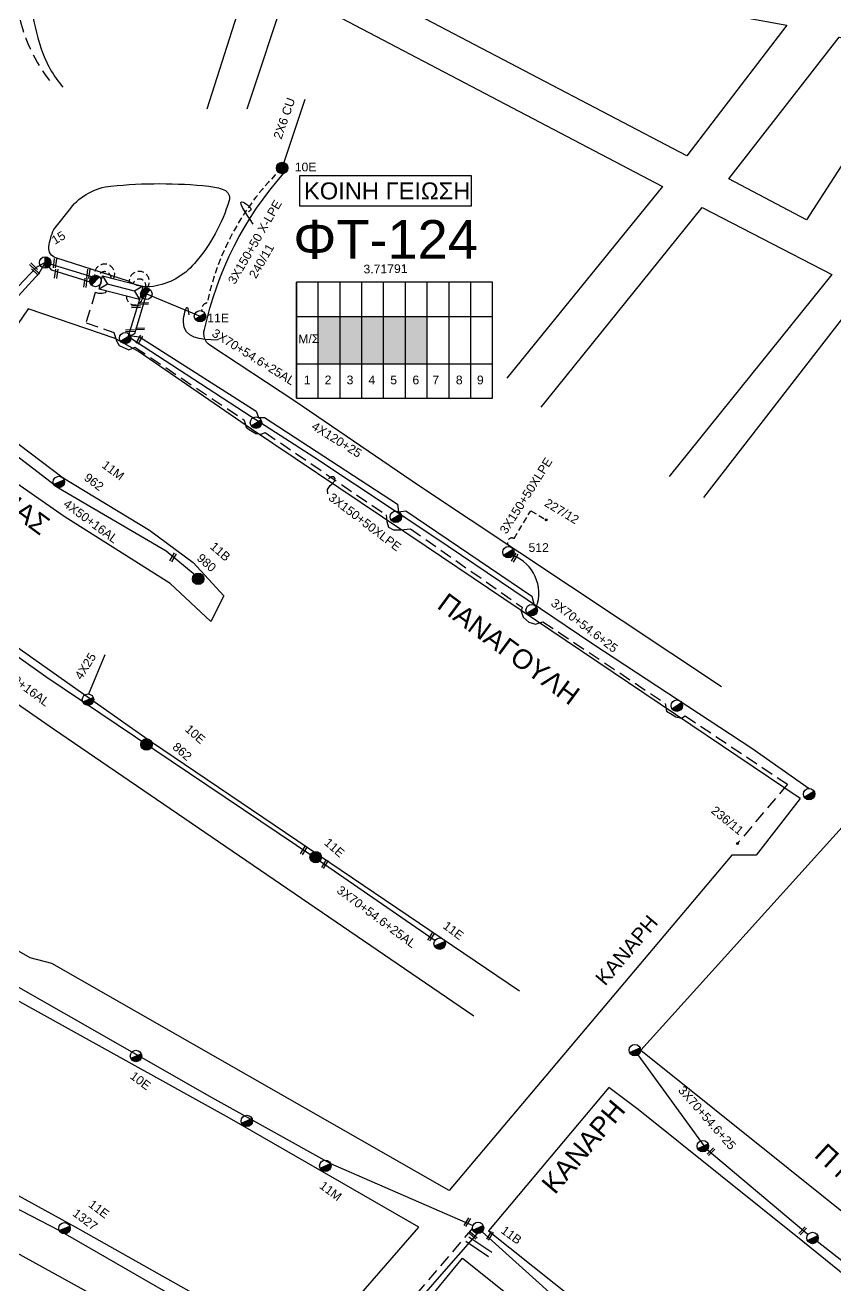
# Model space of a CAD drawing. Header units: millimetres. Extents: x 408 to 3042, y 742 to 1820.
# Drawn here: x 1194.2 to 1361.4, y 1148.9 to 1409.1 of the extents above; entities that cross this region are included whole.
import ezdxf
from ezdxf.enums import TextEntityAlignment as Align

# ---------------------------------------------------------------- set-up
doc = ezdxf.new("R2010")
doc.units = ezdxf.units.MM
doc.linetypes.add('DASHED', pattern=[19.05, 12.7, -6.35])
for name, color, linetype in [('Άγνωστα', 7, 'Continuous'), ('Ασφαλειοκιβώτια Χ.Τ 9 αναχωρήσεων', 7, 'Continuous'), ('Γυμνά εναέρια ΧΤ  4Χ50+16 AL', 7, 'Continuous'), ('Γυμνά εναέρια ΧΤ και ΦΟΠ (3Φ)   4x50+16AL', 7, 'Continuous'), ('Επιγραφές - Σχήματα', 7, 'Continuous'), ('Καλώδια ΧΤ    2Χ6 CU', 7, 'SYN_LINE'), ('Καλώδια ΧΤ   3x150AL+50XLPE', 7, 'DASHED'), ('Μηχανική τομή', 7, 'Continuous'), ('Στύλος Ξύλινος', 7, 'Continuous'), ('Στύλος Ξύλινος @ 1', 7, 'Continuous'), ('Στύλος ΦΜ', 7, 'Continuous'), ('Στύλος ΦΜ @ 1', 7, 'Continuous'), ('Συνδέσεις', 7, 'Continuous'), ('Συνεστραμμένα ΧΤ   3x70+54.6+25 AL', 7, 'SYN_LINE'), ('Τομή', 7, 'Continuous'), ('Υποσταθμός εναέριος 2 στύλων', 7, 'Continuous'), ('Υποσταθμός πόλεως', 7, 'Continuous'), ('Υπόβαθρο ΔΕΗ', 7, 'Continuous'), ('Υπόγεια καλώδια Παροχών ΧΤ   4x16AL', 7, 'DASHED'), ('Υπόγεια καλώδια Παροχών ΧΤ   4x25', 7, 'DASHED')]:
    doc.layers.add(name, color=color, linetype=linetype)
doc.styles.add('Annotative', font='arial.ttf')
doc.styles.add('arial', font='arial.ttf')
doc.styles.get("Standard").update_dxf_attribs({"font": 'arial.ttf'})
doc.linetypes.add('SYN_LINE', pattern='A,0.5,-0.0001,["/\\/\\/\\/",Standard,S=0.1,R=0,X=0,Y=-0.05],-0.25', length=0.7501)

# ---------------------------------------------------------------- blocks, each defined once
blk = doc.blocks.new('ΤΟΜΗ')
at = {"layer": 'Τομή', "ltscale": 40}
for p, q in [((-5.68, 0), (5.68, 0)), ((5.68, -2.33), (-5.68, -2.33))]:
    blk.add_line(p, q, dxfattribs=at)
blk = doc.blocks.new('ΜΗΧΑΝΙΚΗ ΤΟΜΗ')
at = {"layer": 'Μηχανική τομή', "ltscale": 40}
for p, q in [((-1.89, 0.78), (1.89, 0.78)), ((1.89, 0), (-1.89, 0))]:
    blk.add_line(p, q, dxfattribs=at)
blk = doc.blocks.new('ΥΠΑΡΧΩΝ ΤΣΙΜΕΝΤΕΝΙΟΣ ΣΤΥΛΟΣ')
at = {"layer": 'Στύλος ΦΜ'}
blk.add_hatch(color=7, dxfattribs=at).paths.add_polyline_path([(-1.29, -2.28, 0.574793), (2.62, 0, 0.268822), (1.3, 2.27)])
at = {"layer": 'Στύλος ΦΜ', "color": 7}
blk.add_line((-1.29, -2.28), (1.3, 2.27), dxfattribs=at)
blk.add_circle((0, 0), 2.62, dxfattribs=at)
at = {"layer": 'Στύλος ΦΜ', "flags": 4}
for tag, p in [('ΑΡΙΘΜΟΣ', (-4.68, 8.05)), ('ΤΥΠΟΣ', (-4.91, 3.03))]:
    blk.add_attdef(tag, p, '', height=4, dxfattribs=at)
blk = doc.blocks.new('ΥΠΑΡΧΩΝ ΞΥΛΙΝΟΣ ΣΤΥΛΟΣ')
at = {"layer": 'Στύλος Ξύλινος'}
h = blk.add_hatch(color=7, dxfattribs=at)
h.paths.add_polyline_path([(-2.62, 0, 0.270008), (-1.29, -2.28), (1.3, 2.27, 0.576266)])
h.paths.add_polyline_path([(-1.29, -2.28, 0.574793), (2.62, 0, 0.268822), (1.3, 2.27)])
at = {"layer": 'Στύλος Ξύλινος', "color": 7}
blk.add_line((-1.29, -2.28), (1.3, 2.27), dxfattribs=at)
blk.add_circle((0, 0), 2.62, dxfattribs=at)
at = {"layer": 'Στύλος Ξύλινος', "flags": 4}
for tag, p in [('ΑΡΙΘΜΟΣ', (-4.91, 8.6)), ('ΤΥΠΟΣ', (-4.85, 3.39))]:
    blk.add_attdef(tag, p, '', height=4, dxfattribs=at)
blk = doc.blocks.new('ΥΠΟΣΤΑΘΜΟΣ ΕΝΑΕΡΙΟΣ ΕΠΙ 2 ΣΤΥΛΩΝ')
at = {"layer": 'Υποσταθμός εναέριος 2 στύλων', "linetype": 'Continuous'}
for points in [[(-11.97, -2.11, 0.574793), (-8.45, -0.07, 0.268822), (-9.64, 1.98)], [(9.68, -2.15, 0.574793), (13.19, -0.1, 0.268822), (12.01, 1.95)]]:
    blk.add_hatch(color=256, dxfattribs=at).paths.add_polyline_path(points)
for p, q in [((-11.97, -2.11), (-9.64, 1.98)), ((9.68, -2.15), (12.01, 1.95))]:
    blk.add_line(p, q, dxfattribs=at)
for centre in [(-10.81, -0.07), (10.84, -0.1)]:
    blk.add_circle(centre, 2.36, dxfattribs=at)
at = {"layer": 'Υποσταθμός πόλεως', "linetype": 'Continuous', "ltscale": 40}
blk.add_lwpolyline([(-8.57, 2.82), (8.57, 2.82), (8.57, -2.82), (-8.57, -2.82)], close=True, dxfattribs=at)
for points in [[(-5.75, 0), (-8.57, 2.82)], [(-8.57, -2.82), (-5.75, 0)], [(-5.75, 0), (5.75, 0)], [(5.75, 0), (8.57, 2.82)], [(8.57, -2.82), (5.75, 0)]]:
    blk.add_lwpolyline(points, dxfattribs=at)
at = {"layer": 'Υποσταθμός εναέριος 2 στύλων', "ltscale": 40, "flags": 1}
for tag, p in [('ΜΕΤΑΣΧΗΜΑΤΙΣΜΟΣ', (14.09, 2.51)), ('ΙΣΧΥΣ', (14.07, -0.28)), ('ΑΡΙΘΜΟΣ', (14.19, -3))]:
    blk.add_attdef(tag, p, '', height=1.8, dxfattribs=at)
blk = doc.blocks.new('ΑΣΦΑΛΕΙΟΚΙΒΩΤΙΟ ΥΠΟΣΤΑΘΜΟΥ 9 ΑΝΑΧΩΡΗΣΕΩΝ')
at = {"layer": 'Ασφαλειοκιβώτια Χ.Τ 9 αναχωρήσεων', "ltscale": 40}
for p, q in [((-23.8, 40.36), (24.02, 40.36)), ((-9.72, 40.36), (-9.72, -40.64)), ((9.94, 40.36), (9.94, -40.64)), ((-23.8, 31.36), (24.02, 31.36)), ((-23.8, 22.36), (24.02, 22.36)), ((-23.8, 13.36), (24.02, 13.36)), ((-23.8, 4.36), (24.02, 4.36)), ((-23.8, -4.64), (24.02, -4.64)), ((-23.8, -13.64), (24.02, -13.64)), ((-23.8, -22.64), (24.02, -22.64)), ((-23.8, -31.64), (24.02, -31.64))]:
    blk.add_line(p, q, dxfattribs=at)
at = {"layer": 'Ασφαλειοκιβώτια Χ.Τ 9 αναχωρήσεων'}
blk.add_lwpolyline([(-23.8, -40.64), (24.02, -40.64), (24.02, 40.36), (-23.8, 40.36)], close=True, dxfattribs=at)
for s, p in [('1', (-18.12, 37.3)), ('2', (-18.12, 28.73)), ('3', (-18.12, 19.66)), ('4', (-18.12, 10.64)), ('5', (-18.12, 1.63)), ('6', (-18.12, -7.51)), ('7', (-18.12, -15.75)), ('8', (-18.12, -25.44)), ('9', (-18.12, -34.13))]:
    blk.add_text(s, height=3.6, rotation=270, dxfattribs=at).set_placement(p)
at = {"layer": 'Ασφαλειοκιβώτια Χ.Τ 9 αναχωρήσεων', "ltscale": 40}
for tag, height, p in [('ΟΝΟΜΑ', 5, (-0.16, 44.31)), ('ΚΕΙΜΕΝΟ 1', 2, (17.06, 35.59)), ('ΚΕΙΜΕΝΟ 2', 2, (17.06, 26.88)), ('ΚΕΙΜΕΝΟ 3', 2, (17.06, 17.69)), ('ΚΕΙΜΕΝΟ 4', 2, (17.06, 8.71)), ('ΚΕΙΜΕΝΟ 5', 2, (17.06, -0.13)), ('ΚΕΙΜΕΝΟ 6', 2, (17.06, -9.05)), ('ΚΕΙΜΕΝΟ 7', 2, (17.06, -18.13)), ('ΚΕΙΜΕΝΟ 8', 2, (17.06, -26.85)), ('ΚΕΙΜΕΝΟ 9', 2, (17.06, -35.99)), ('ΣΧ', 2, (-0.1, -42.64))]:
    blk.add_attdef(tag, text='', height=height, dxfattribs=at).set_placement(p, align=Align.MIDDLE_CENTER)
blk = doc.blocks.new('_ΣΥΝΔΕΣΗ')
at = {"layer": 'Συνδέσεις', "linetype": 'SYN_LINE', "ltscale": 40}
blk.add_hatch(color=256, dxfattribs=at).paths.add_polyline_path([(0.5, -0.01, 1), (-0.5, -0.01, 1)])
at = {"layer": 'Συνδέσεις'}
blk.add_circle((0, -0.01), 0.5, dxfattribs=at)

msp = doc.modelspace()

# ---------------------------------------------------------------- hatches: boundary and pattern name
at = {"layer": 'Ασφαλειοκιβώτια Χ.Τ 9 αναχωρήσεων', "ltscale": 40}
for color, points in [(1, [(1259.22, 1348.97), (1254.72, 1348.97), (1254.72, 1339.15), (1259.22, 1339.15)]), (133, [(1263.72, 1348.97), (1259.22, 1348.97), (1259.22, 1339.15), (1263.72, 1339.15)]), (62, [(1268.22, 1348.97), (1263.72, 1348.97), (1263.72, 1339.15), (1268.22, 1339.15)]), (27, [(1268.22, 1339.15), (1272.72, 1339.15), (1272.72, 1348.97), (1268.22, 1348.97)]), (6, [(1272.72, 1339.08), (1277.22, 1339.08), (1277.22, 1348.9), (1272.72, 1348.9)])]:
    msp.add_hatch(color=color, dxfattribs=at).paths.add_polyline_path(points)

# ---------------------------------------------------------------- linework, layer by layer
at = {"layer": 'Άγνωστα', "color": 85, "linetype": 'DASHED', "ltscale": 0.2}
msp.add_lwpolyline([(1201.52, 1464.99), (1194.92, 1451.5), (1194.44, 1451.29, 0.337655), (1193.33, 1449.3), (1192.09, 1438.73), (1191.84, 1436.65), (1192.35, 1428.85), (1190.73, 1426.17), (1192.44, 1413.86, 0.129274), (1199.2, 1397.68, 0.494336)], format="xyb", dxfattribs=at)
at = {"layer": 'Άγνωστα', "color": 2}
msp.add_lwpolyline([(1186.49, 1214.03), (1232.76, 1187.65), (1257.25, 1173.99), (1286.63, 1161.17)], dxfattribs=at)
at = {"layer": 'Άγνωστα', "color": 2, "linetype": 'DASHED', "ltscale": 0.2}
msp.add_lwpolyline([(1286.53, 1160.63), (1268.34, 1139.19), (1257.77, 1127.14), (1256.92, 1127.06, 0.076168), (1254.12, 1126.36, 0.355659), (1252.31, 1122.95), (1223.95, 1091.2, 0.323937), (1223.58, 1087.56), (1205.83, 1066.58), (1205.83, 1059.84), (1191.74, 1045.52), (1177.76, 1031.76), (1174.25, 1030.2, 0.347027), (1172.34, 1026.6, 0.833066)], format="xyb", dxfattribs=at)
at = {"layer": 'Γυμνά εναέρια ΧΤ  4Χ50+16 AL', "color": 27, "linetype": 'Continuous', "ltscale": 20}
msp.add_lwpolyline([(1199.92, 1053.06), (1207.72, 1065.17), (1207.72, 1065.17), (1225.36, 1088.36), (1225.36, 1088.36), (1256.45, 1123.71), (1279.75, 1150.59), (1287.6, 1159.52)], dxfattribs=at)
at = {"layer": 'Γυμνά εναέρια ΧΤ και ΦΟΠ (3Φ)   4x50+16AL', "color": 133, "ltscale": 40}
msp.add_lwpolyline([(1085.93, 1355.51), (1100.7, 1344.73), (1121.16, 1329.38), (1145.06, 1311.98), (1164.92, 1298.49), (1198.5, 1274.56), (1253.98, 1237.19)], dxfattribs=at)
at = {"layer": 'Γυμνά εναέρια ΧΤ και ΦΟΠ (3Φ)   4x50+16AL', "color": 85, "ltscale": 40}
for points in [[(1256.51, 1123.79), (1232.77, 1141.96), (1201.25, 1160.15), (1170.48, 1176.05)], [(1453.41, 1082.9), (1357.7, 1157.9)]]:
    msp.add_lwpolyline(points, dxfattribs=at)
at = {"layer": 'Επιγραφές - Σχήματα', "color": 190}
msp.add_lwpolyline([(1250.81, 1371.81), (1286.33, 1371.81), (1286.33, 1377.99), (1250.81, 1377.99)], close=True, dxfattribs=at)
at = {"layer": 'Επιγραφές - Σχήματα', "linetype": 'Continuous', "ltscale": 20}
msp.add_lwpolyline([(1256.72, 1312.35), (1256.6, 1313.22), (1257.15, 1314.03), (1257.53, 1314.34), (1258.09, 1314.9), (1258.21, 1315.46), (1257.96, 1315.83), (1257.47, 1315.83), (1256.97, 1315.58), (1256.84, 1315.4)], dxfattribs=at)
at = {"layer": 'Επιγραφές - Σχήματα', "color": 7, "ltscale": 0.1}
for points in [[(1241.28, 1368.03), (1239.23, 1372.54), (1240.75, 1370.83), (1240.29, 1370.58)], [(1233.89, 1344.05), (1226.9, 1347.85), (1227.7, 1350.8), (1227.98, 1349.27)]]:
    msp.add_spline(points, degree=3, dxfattribs=at)
at = {"layer": 'Καλώδια ΧΤ    2Χ6 CU', "color": 7, "linetype": 'SYN_LINE', "ltscale": 15}
msp.add_line((1247.26, 1379.61), (1251.99, 1393.81), dxfattribs=at)
at = {"layer": 'Καλώδια ΧΤ   3x150AL+50XLPE', "color": 62, "ltscale": 0.1}
msp.add_lwpolyline([(1294.44, 1301.36, -1.115394), (1295.13, 1303.09), (1298.59, 1308.83), (1301.75, 1306.93)], format="xyb", dxfattribs=at)
at = {"layer": 'Καλώδια ΧΤ   3x150AL+50XLPE', "color": 7, "ltscale": 0.1}
for centre, radius, start, end in [((1284.49, 1340.66), 53.88, 133.7057, 168.1206), ((1217.75, 1356.18), 2.08, 317.7346, 187.1745), ((1231.96, 1350.44), 1.32, 98.3922, 194.6262)]:
    msp.add_arc(centre, radius, start, end, dxfattribs=at)
at = {"layer": 'Καλώδια ΧΤ   3x150AL+50XLPE', "color": 1, "ltscale": 0.1}
msp.add_arc((1210.61, 1357.7), 2.08, 332.4807, 187.1745, dxfattribs=at)
at = {"layer": 'Καλώδια ΧΤ   3x150AL+50XLPE', "color": 133, "ltscale": 0.1}
msp.add_arc((1210.63, 1356.88), 1.33, 359.1196, 164.5857, dxfattribs=at)
at = {"layer": 'Καλώδια ΧΤ   3x150AL+50XLPE', "color": 62, "ltscale": 0.1}
msp.add_arc((1217.77, 1355.36), 1.33, 332.5341, 164.5857, dxfattribs=at)
at = {"layer": 'Καλώδια ΧΤ   3x150AL+50XLPE', "color": 27, "ltscale": 0.1}
msp.add_arc((1216.78, 1352.98), 1.65, 173.8413, 352.361, dxfattribs=at)
at = {"layer": 'Συνεστραμμένα ΧΤ   3x70+54.6+25 AL', "color": 7, "linetype": 'SYN_LINE', "ltscale": 15}
msp.add_line((1219.23, 1353.6), (1230.31, 1348.99), dxfattribs=at)
at = {"layer": 'Συνεστραμμένα ΧΤ   3x70+54.6+25 AL', "color": 1, "linetype": 'SYN_LINE', "ltscale": 20}
for points in [[(1087.15, 1356.78), (1115.14, 1359.79), (1133.87, 1361.16), (1162.76, 1341.05), (1173.81, 1334.5), (1201.12, 1313.59), (1223.33, 1300.56), (1229.27, 1295.62)], [(1198.46, 1360.04), (1198.33, 1360.08), (1196.47, 1359.09), (1174.16, 1335.62), (1166.04, 1324.43), (1153.9, 1308.03), (1135.75, 1281.05), (1116.26, 1255.6)]]:
    msp.add_lwpolyline(points, dxfattribs=at)
at = {"layer": 'Συνεστραμμένα ΧΤ   3x70+54.6+25 AL', "color": 133, "linetype": 'SYN_LINE', "ltscale": 20}
msp.add_lwpolyline([(1198.07, 1359.62), (1197.06, 1357.8), (1182.91, 1342.41), (1176.7, 1335.59), (1174.52, 1335.59), (1173.49, 1332.41), (1155.45, 1307.06), (1153.4, 1307.06), (1153.4, 1304.45), (1137.11, 1281.04), (1134.77, 1281.71), (1135.7, 1279.53), (1118.71, 1255.55), (1116.35, 1255.27)], dxfattribs=at)
at = {"layer": 'Συνεστραμμένα ΧΤ   3x70+54.6+25 AL', "color": 133, "linetype": 'SYN_LINE', "ltscale": 10}
msp.add_lwpolyline([(1208.55, 1357.44, 0.155241), (1208.33, 1355.85), (1199.69, 1358.51), (1198.33, 1360.08), (1198.07, 1359.62)], format="xyb", dxfattribs=at)
at = {"layer": 'Συνεστραμμένα ΧΤ   3x70+54.6+25 AL', "color": 1, "linetype": 'SYN_LINE', "ltscale": 10}
msp.add_lwpolyline([(1207.95, 1357.15), (1198.46, 1360.04)], dxfattribs=at)
at = {"layer": 'Συνεστραμμένα ΧΤ   3x70+54.6+25 AL', "color": 62, "linetype": 'SYN_LINE', "ltscale": 10}
msp.add_lwpolyline([(1219.16, 1353.47), (1216.77, 1345.36), (1215.95, 1344.98), (1216.14, 1344.96)], dxfattribs=at)
at = {"layer": 'Συνεστραμμένα ΧΤ   3x70+54.6+25 AL', "color": 27, "linetype": 'SYN_LINE', "ltscale": 10}
msp.add_lwpolyline([(1217.79, 1352.48), (1215.46, 1344.85), (1215.63, 1344.74)], dxfattribs=at)
at = {"layer": 'Συνεστραμμένα ΧΤ   3x70+54.6+25 AL', "color": 27, "linetype": 'SYN_LINE', "ltscale": 20}
msp.add_lwpolyline([(1215.63, 1344.74), (1240.86, 1328.31), (1253.8, 1319.99), (1278.77, 1303.4), (1311.39, 1281.31), (1344.23, 1259.78), (1356.05, 1251.47)], dxfattribs=at)
at = {"layer": 'Συνεστραμμένα ΧΤ   3x70+54.6+25 AL', "color": 62, "linetype": 'SYN_LINE', "ltscale": 20}
msp.add_lwpolyline([(1216.14, 1344.96), (1217.82, 1344.77), (1241.91, 1329.41), (1242.41, 1328.05), (1243.65, 1328.05), (1271.08, 1310.17), (1271.28, 1308.61), (1272.82, 1308.81), (1298.79, 1291.16), (1299.32, 1289.31)], dxfattribs=at)
at = {"layer": 'Συνεστραμμένα ΧΤ   3x70+54.6+25 AL', "color": 133, "linetype": 'SYN_LINE', "ltscale": 10}
msp.add_lwpolyline([(1207.34, 1270.98), (1210.69, 1279.16)], dxfattribs=at)
at = {"layer": 'Συνεστραμμένα ΧΤ   3x70+54.6+25 AL', "color": 133, "ltscale": 20}
msp.add_lwpolyline([(1253.98, 1237.19), (1253.98, 1237.19), (1278.82, 1220.06)], dxfattribs=at)
at = {"layer": 'Συνεστραμμένα ΧΤ   3x70+54.6+25 AL', "color": 85, "linetype": 'SYN_LINE', "ltscale": 20}
msp.add_lwpolyline([(1355.81, 1159.31), (1335.02, 1176.83), (1320.76, 1196.46)], dxfattribs=at)
at = {"layer": 'Συνεστραμμένα ΧΤ   3x70+54.6+25 AL', "color": 30, "linetype": 'SYN_LINE', "ltscale": 20}
msp.add_lwpolyline([(1430.03, 1039.27), (1414.87, 1057.09), (1365.88, 1096.8), (1341.78, 1115.63), (1313.54, 1137.4), (1288.59, 1159.92)], dxfattribs=at)
at = {"layer": 'Συνεστραμμένα ΧΤ   3x70+54.6+25 AL', "color": 62, "linetype": 'SYN_LINE', "ltscale": 15}
msp.add_arc((1291.84, 1291.75), 8.42, 340.1907, 68.5415, dxfattribs=at)
at = {"layer": 'Υπόβαθρο ΔΕΗ'}
for points in [[(1231.81, 1391.84), (1243.66, 1429.24), (1237.04, 1430.28, 0.079895), (1197.26, 1430.12, 0.250732), (1196.13, 1429.25, 0.113346), (1195.54, 1426.29), (1195.24, 1422.67, 0.102749), (1197.52, 1404.24, 0.093421), (1202, 1396.3, 0.731482)], [(1200.1, 1366.91), (1203.6, 1371.33, -0.20316), (1211.91, 1375.88, -0.050574), (1232.15, 1375.86, -0.069224), (1235.23, 1375.11, -0.388042), (1236.31, 1372.9, -0.107526), (1229.14, 1359.86, -0.175935), (1220.61, 1355.14, -0.187259), (1215.57, 1356.23), (1200.55, 1361.03, -0.363253), (1199.1, 1363.33, -0.07), (1200.1, 1366.91, -0.713141)], [(1337.97, 1272.43), (1275.61, 1313.93), (1249.87, 1331.43), (1232.33, 1343.04, -0.341179), (1231.24, 1346.24, -0.128677), (1247.63, 1378.55)], [(1427.32, 1131.27), (1435.19, 1202.28), (1404.06, 1243.82, -0.015332), (1397.94, 1252.54), (1382.67, 1265.4), (1321.31, 1197.43), (1412.19, 1124.58), (1416.17, 1121.53, 0.091893), (1419.72, 1119.72, 0.497318), (1426.24, 1124.52), (1427.32, 1131.27)]]:
    msp.add_lwpolyline(points, format="xyb", dxfattribs=at)
for points in [[(1250.63, 1424.23), (1251.83, 1427.32), (1351.48, 1409.13), (1330.79, 1382.16), (1250.63, 1424.23)], [(1240.06, 1391.83), (1248.21, 1416.54), (1325.8, 1375.77), (1293.68, 1336.18)], [(1339.48, 1377.35), (1362.29, 1406.67), (1377.93, 1403.68), (1355.49, 1368.88), (1339.48, 1377.35)], [(1300.71, 1330.19), (1334, 1371.48), (1360.76, 1357.59), (1327.18, 1315.87)], [(1334.29, 1311.54), (1367.21, 1354.03), (1424.16, 1324.97), (1393.8, 1277.03)], [(1354.24, 1249.38), (1277.02, 1301.45), (1240.95, 1325.69), (1217.61, 1341.71), (1212.78, 1344.43), (1194.85, 1350.51), (1181.54, 1331.13), (1202.05, 1315.63), (1219.89, 1304.83), (1228.92, 1298.12), (1235.21, 1291.26), (1232.55, 1285.96), (1224.11, 1293.82), (1202.23, 1307.67), (1176.52, 1325.56), (1159.8, 1303.79), (1194.83, 1279.06), (1215, 1264.82), (1220.31, 1261.07)], [(1354.24, 1249.38), (1345.14, 1237.67), (1340.11, 1237.67), (1281.74, 1168.39), (1199.7, 1215.33), (1195.23, 1216.49), (1125.64, 1256.24), (1154.1, 1295.63), (1200.03, 1263.76), (1286.86, 1204.47)], [(1220.31, 1261.07), (1296.26, 1209.67)], [(1252.11, 1133.95), (1275.46, 1160.87), (1236.41, 1183.37), (1179.88, 1214.72), (1151.92, 1230.05), (1120.55, 1248.58), (1099.19, 1219.32), (1146.98, 1192.49), (1204.53, 1160.9), (1234.49, 1144.04), (1252.11, 1133.95)], [(1244.94, 1126.59), (1169.8, 1167.98), (1093.3, 1211.29), (1057.41, 1161.42), (1100.25, 1135.86), (1123.04, 1120.43), (1149, 1100.33), (1176.43, 1080.68), (1195.28, 1066.77), (1235.37, 1115.15), (1244.94, 1126.59)], [(1428.4, 1049.28), (1441.22, 1065.79), (1451.76, 1079.43), (1421.16, 1104.36), (1389.74, 1129.58), (1354.73, 1157.89), (1320.78, 1185.15), (1314.7, 1189.67), (1289.85, 1160.1), (1334.92, 1124.12), (1345.17, 1115.81), (1375.08, 1092.53), (1396.09, 1075.63), (1428.4, 1049.28)], [(1258.82, 1124.29), (1276.57, 1144.78), (1284.53, 1154.44), (1334.44, 1114.54), (1394.71, 1067.05), (1423.5, 1043.05), (1397.49, 1009.76), (1369.41, 1034.31), (1313.74, 1080.14), (1258.82, 1124.29)]]:
    msp.add_lwpolyline(points, dxfattribs=at)
at = {"layer": 'Υπόγεια καλώδια Παροχών ΧΤ   4x16AL', "color": 6, "linetype": 'DASHED', "ltscale": 0.2}
msp.add_lwpolyline([(1210.88, 1354.17), (1210.81, 1353.86), (1210.13, 1353.67), (1209.44, 1353.67), (1208.69, 1353.92), (1206.78, 1347.67), (1212.53, 1345.66), (1213.06, 1343.93), (1213.63, 1342.93), (1215.63, 1342.05), (1216.88, 1342.61), (1239.44, 1327.56), (1239.81, 1326.12), (1240.44, 1325.62), (1241.81, 1324.75), (1242.94, 1324.62), (1243.75, 1325), (1268.71, 1307.97), (1268.9, 1306.6), (1269.21, 1305.41), (1270.28, 1304.91), (1271.78, 1304.91), (1273.78, 1305.1), (1296.8, 1288.9), (1296.61, 1288.09), (1297.05, 1286.84), (1298.17, 1285.78), (1299.55, 1285.4), (1301.11, 1285.9), (1326.37, 1269.02), (1326.62, 1267.4), (1327.75, 1266.71), (1328.56, 1266.27), (1329.69, 1265.96), (1330.5, 1266.46), (1351.57, 1252.32), (1341.2, 1240.02)], dxfattribs=at)

# ---------------------------------------------------------------- block references
at = {"layer": 'Ασφαλειοκιβώτια Χ.Τ 9 αναχωρήσεων', "color": 1, "ltscale": 40, "xscale": 0.5, "yscale": 0.5, "zscale": 0.5, "rotation": 90}
msp.add_blockref('ΑΣΦΑΛΕΙΟΚΙΒΩΤΙΟ ΥΠΟΣΤΑΘΜΟΥ 9 ΑΝΑΧΩΡΗΣΕΩΝ', (1270.4, 1344), dxfattribs=at)
at = {"layer": 'Μηχανική τομή'}
for p, xscale, yscale, zscale, rotation in [((1200.16, 1359.96), 0.4999999999999999, 0.4999999999999999, 0.4999999999999999, 262.5578276047008), ((1195.79, 1359.06), 0.4999999999999999, 0.4999999999999999, 0.4999999999999999, 316.0589841585902), ((1196.2, 1358.12), 0.4999999999999999, 0.4999999999999999, 0.4999999999999999, 316.0589841585902), ((1200.41, 1357.81), 0.4999999999999999, 0.4999999999999999, 0.4999999999999999, 262.5578276047008), ((1207.04, 1357.81), 0.4999999999999999, 0.4999999999999999, 0.4999999999999999, 262.5578276047008), ((1206.46, 1355.95), 0.4999999999999999, 0.4999999999999999, 0.4999999999999999, 262.5578276047008), ((1217.09, 1350.76), 0.4999999999999999, 0.4999999999999999, 0.4999999999999999, 2.117968317182708), ((1218.73, 1351.43), 0.4999999999999999, 0.4999999999999999, 0.4999999999999999, 2.117968317182708), ((1215.88, 1345.83), 0.4999999999999999, 0.4999999999999999, 0.4999999999999999, 2.117968317182708), ((1217.92, 1346.2), 0.4999999999999999, 0.4999999999999999, 0.4999999999999999, 2.117968317182708), ((1217.6, 1344.26), 0.4999999999999998, 0.4999999999999998, 0.4999999999999998, 238.7933027800566), ((1224.57, 1299.29), 0.4999999999999998, 0.4999999999999998, 0.4999999999999998, 238.7933027800566), ((1295.09, 1299.23), 0.4999999999999998, 0.4999999999999998, 0.4999999999999998, 238.7933027800566), ((1251.55, 1238.74), 0.4999999999999998, 0.4999999999999998, 0.4999999999999998, 238.7933027800566), ((1255.91, 1235.97), 0.4999999999999998, 0.4999999999999998, 0.4999999999999998, 238.7933027800566), ((1277.86, 1220.97), 0.4999999999999998, 0.4999999999999998, 0.4999999999999998, 238.7933027800566), ((1335.63, 1176.58), 0.4999999999999999, 0.4999999999999999, 0.4999999999999999, 226.279665520456), ((1285.3, 1162), 0.4999999999999998, 0.4999999999999998, 0.4999999999999998, 238.7933027800566), ((1354.59, 1160.23), 0.4999999999999999, 0.4999999999999999, 0.4999999999999999, 226.279665520456), ((1286.82, 1159.27), 0.4999999999999998, 0.4999999999999998, 0.4999999999999998, 138.9885943742927), ((1289.98, 1159.18), 0.4999999999999998, 0.4999999999999998, 0.4999999999999998, 238.7933027800566)]:
    msp.add_blockref('ΜΗΧΑΝΙΚΗ ΤΟΜΗ', p, dxfattribs=dict(at, xscale=xscale, yscale=yscale, zscale=zscale, rotation=rotation))
at = {"layer": 'Στύλος Ξύλινος @ 1', "ltscale": 40}
ref = msp.add_blockref('ΥΠΑΡΧΩΝ ΞΥΛΙΝΟΣ ΣΤΥΛΟΣ', (1247.26, 1379.61), dxfattribs=dict(at, xscale=0.4499999999998181, yscale=0.4499999999998181, zscale=0.4499999999998181, rotation=353.1445452706857))
ref.add_attrib('ΤΥΠΟΣ', '10E', (1249.87, 1378.92), dxfattribs={"layer": 'Στύλος Ξύλινος', "height": 1.8, "flags": 4})
ref = msp.add_blockref('ΥΠΑΡΧΩΝ ΞΥΛΙΝΟΣ ΣΤΥΛΟΣ', (1229.92, 1294.75), dxfattribs=dict(at, xscale=0.4499999999998182, yscale=0.4499999999998182, zscale=0.4499999999998182, rotation=318.8586543949289))
ref.add_attrib('ΤΥΠΟΣ', '11B', (1232.22, 1301.19), dxfattribs={"layer": 'Στύλος Ξύλινος', "height": 1.8, "rotation": 318.8587, "flags": 4})
ref.add_attrib('ΑΡΙΘΜΟΣ', '980', (1229.49, 1298.8), dxfattribs={"layer": 'Στύλος Ξύλινος', "height": 1.8, "rotation": 318.8587, "flags": 4})
ref = msp.add_blockref('ΥΠΑΡΧΩΝ ΞΥΛΙΝΟΣ ΣΤΥΛΟΣ', (1219.26, 1260.54), dxfattribs=dict(at, xscale=0.4499999999998182, yscale=0.4499999999998182, zscale=0.4499999999998182, rotation=318.8586543949289))
ref.add_attrib('ΤΥΠΟΣ', '10E', (1227.05, 1263.47), dxfattribs={"layer": 'Στύλος Ξύλινος', "height": 1.8, "rotation": 318.8587, "flags": 4})
ref.add_attrib('ΑΡΙΘΜΟΣ', '862', (1224.46, 1259.79), dxfattribs={"layer": 'Στύλος Ξύλινος', "height": 1.8, "rotation": 318.8587, "flags": 4})
ref = msp.add_blockref('ΥΠΑΡΧΩΝ ΞΥΛΙΝΟΣ ΣΤΥΛΟΣ', (1254.19, 1237.27), dxfattribs=dict(at, xscale=0.4499999999998182, yscale=0.4499999999998182, zscale=0.4499999999998182, rotation=318.8586543949289))
ref.add_attrib('ΤΥΠΟΣ', '11E', (1255.79, 1240.03), dxfattribs={"layer": 'Στύλος Ξύλινος', "height": 1.8, "rotation": 318.8587, "flags": 4})
at = {"layer": 'Στύλος ΦΜ @ 1', "ltscale": 40}
ref = msp.add_blockref('ΥΠΑΡΧΩΝ ΤΣΙΜΕΝΤΕΝΙΟΣ ΣΤΥΛΟΣ', (1198.33, 1360.08), dxfattribs=dict(at, xscale=0.449999999999818, yscale=0.449999999999818, zscale=0.449999999999818, rotation=30.7155543310763))
ref.add_attrib('ΤΥΠΟΣ', '15', (1200.33, 1363.74), dxfattribs={"layer": 'Στύλος ΦΜ', "height": 1.8, "rotation": 30.7156, "flags": 4})
ref = msp.add_blockref('ΥΠΑΡΧΩΝ ΤΣΙΜΕΝΤΕΝΙΟΣ ΣΤΥΛΟΣ', (1230.31, 1348.99), dxfattribs=dict(at, xscale=0.449999999999818, yscale=0.449999999999818, zscale=0.449999999999818, rotation=331.8060337909106))
ref.add_attrib('ΤΥΠΟΣ', '11E', (1231.81, 1347.75), dxfattribs={"layer": 'Στύλος ΦΜ', "height": 1.8, "flags": 4})
at = {"layer": 'Στύλος ΦΜ @ 1', "ltscale": 40, "xscale": 0.449999999999818, "yscale": 0.449999999999818, "zscale": 0.449999999999818}
for p, rotation in [((1214.87, 1344.49), 331.8060337909106), ((1241.86, 1327.01), 331.8060337909106), ((1270.73, 1307.57), 331.8060337909106), ((1298.77, 1288.27), 331.8060337909106), ((1207.18, 1269.81), 323.1742690424174), ((1328.73, 1268.57), 331.8060337909106), ((1356.05, 1250.3), 331.8060337909106), ((1320.07, 1197.42), 324.1527024914421), ((1239.96, 1182.79), 324.1527024914421), ((1334.12, 1177.59), 324.1527024914421), ((1356.77, 1158.62), 324.1527024914421)]:
    msp.add_blockref('ΥΠΑΡΧΩΝ ΤΣΙΜΕΝΤΕΝΙΟΣ ΣΤΥΛΟΣ', p, dxfattribs=dict(at, rotation=rotation))
at = {"layer": 'Στύλος ΦΜ @ 1', "ltscale": 40}
ref = msp.add_blockref('ΥΠΑΡΧΩΝ ΤΣΙΜΕΝΤΕΝΙΟΣ ΣΤΥΛΟΣ', (1201.17, 1314.77), dxfattribs=dict(at, xscale=0.449999999999818, yscale=0.449999999999818, zscale=0.449999999999818, rotation=323.1742690424174))
ref.add_attrib('ΤΥΠΟΣ', '11M', (1209.87, 1317.92), dxfattribs={"layer": 'Στύλος ΦΜ', "height": 1.8, "rotation": 323.1743, "flags": 4})
ref.add_attrib('ΑΡΙΘΜΟΣ', '962', (1206.19, 1315.31), dxfattribs={"layer": 'Στύλος ΦΜ', "height": 1.8, "rotation": 323.1743, "flags": 4})
ref = msp.add_blockref('ΥΠΑΡΧΩΝ ΤΣΙΜΕΝΤΕΝΙΟΣ ΣΤΥΛΟΣ', (1293.97, 1300.28), dxfattribs=dict(at, xscale=0.449999999999818, yscale=0.449999999999818, zscale=0.449999999999818, rotation=331.8060337909106))
ref.add_attrib('ΑΡΙΘΜΟΣ', '512', (1298.13, 1300.32), dxfattribs={"layer": 'Στύλος ΦΜ', "height": 1.8, "flags": 4})
ref = msp.add_blockref('ΥΠΑΡΧΩΝ ΤΣΙΜΕΝΤΕΝΙΟΣ ΣΤΥΛΟΣ', (1279.79, 1219.4), dxfattribs=dict(at, xscale=0.449999999999818, yscale=0.449999999999818, zscale=0.449999999999818, rotation=323.1742690424174))
ref.add_attrib('ΤΥΠΟΣ', '11E', (1280.29, 1222.75), dxfattribs={"layer": 'Στύλος ΦΜ', "height": 1.8, "rotation": 323.1743, "flags": 4})
ref = msp.add_blockref('ΥΠΑΡΧΩΝ ΤΣΙΜΕΝΤΕΝΙΟΣ ΣΤΥΛΟΣ', (1217.08, 1196.2), dxfattribs=dict(at, xscale=0.449999999999818, yscale=0.449999999999818, zscale=0.449999999999818, rotation=323.1742690424174))
ref.add_attrib('ΤΥΠΟΣ', '10E', (1215.69, 1191.73), dxfattribs={"layer": 'Στύλος ΦΜ', "height": 1.8, "rotation": 323.1743, "flags": 4})
ref = msp.add_blockref('ΥΠΑΡΧΩΝ ΤΣΙΜΕΝΤΕΝΙΟΣ ΣΤΥΛΟΣ', (1256.17, 1173.52), dxfattribs=dict(at, xscale=0.449999999999818, yscale=0.449999999999818, zscale=0.449999999999818, rotation=323.1742690424174))
ref.add_attrib('ΤΥΠΟΣ', '11M', (1254.79, 1169.06), dxfattribs={"layer": 'Στύλος ΦΜ', "height": 1.8, "rotation": 323.1743, "flags": 4})
ref = msp.add_blockref('ΥΠΑΡΧΩΝ ΤΣΙΜΕΝΤΕΝΙΟΣ ΣΤΥΛΟΣ', (1202.33, 1160.62), dxfattribs=dict(at, xscale=0.449999999999818, yscale=0.449999999999818, zscale=0.449999999999818, rotation=323.1742690424174))
ref.add_attrib('ΤΥΠΟΣ', '11E', (1207.11, 1165.22), dxfattribs={"layer": 'Στύλος ΦΜ', "height": 1.8, "rotation": 323.1743, "flags": 4})
ref.add_attrib('ΑΡΙΘΜΟΣ', '1327', (1203.83, 1163.37), dxfattribs={"layer": 'Στύλος ΦΜ', "height": 1.8, "rotation": 323.1743, "flags": 4})
ref = msp.add_blockref('ΥΠΑΡΧΩΝ ΤΣΙΜΕΝΤΕΝΙΟΣ ΣΤΥΛΟΣ', (1287.71, 1160.7), dxfattribs=dict(at, xscale=0.449999999999818, yscale=0.449999999999818, zscale=0.449999999999818, rotation=324.1527024914421))
ref.add_attrib('ΤΥΠΟΣ', '11B', (1292.25, 1159.81), dxfattribs={"layer": 'Στύλος ΦΜ', "height": 1.8, "rotation": 324.1527, "flags": 4})
at = {"layer": 'Συνδέσεις', "xscale": 0.4, "yscale": 0.4, "zscale": 0.25}
for p in [(1301.75, 1306.93), (1341.29, 1240.1)]:
    msp.add_blockref('_ΣΥΝΔΕΣΗ', p, dxfattribs=at)
at = {"layer": 'Τομή', "xscale": 0.4999999999999991, "yscale": 0.4999999999999991, "zscale": 0.4999999999999991, "rotation": 146.031069342071}
msp.add_blockref('ΤΟΜΗ', (1287.52, 1156.28), dxfattribs=at)
at = {"layer": 'Υποσταθμός εναέριος 2 στύλων', "xscale": 0.4999999999999998, "yscale": 0.4999999999999998, "zscale": 0.4999999999999998, "rotation": 165.8035860685524}
msp.add_blockref('ΥΠΟΣΤΑΘΜΟΣ ΕΝΑΕΡΙΟΣ ΕΠΙ 2 ΣΤΥΛΩΝ', (1213.98, 1354.9), dxfattribs=at)

# ---------------------------------------------------------------- texts
at = {"ltscale": 40, "insert": (1249.55, 1368.86), "char_height": 8, "width": 46.4484, "attachment_point": 1, "style": 'arial'}
msp.add_mtext('ΦT-124', dxfattribs=at)
at = {"ltscale": 40, "char_height": 4, "width": 94.4586, "attachment_point": 1, "style": 'arial'}
for s, insert, rotation in [('ΘΑΛΕΙΑΣ', (1180.16, 1321.21), 323.6455), ('ΠΑΝΑΓΟΥΛΗ', (1281.38, 1292.1), 323.6455), ('ΚΑΝΑΡΗ', (1300.51, 1169.99), 49.8042), ('Π MEΛA', (1359.61, 1178.47), 317.5289)]:
    msp.add_mtext(s, dxfattribs=dict(at, insert=insert, rotation=rotation))
at = {"layer": 'Άγνωστα', "ltscale": 40, "attachment_point": 1}
for s, insert, char_height, width, rotation, style in [('2X6 CU', (1245.4, 1386.01), 1.8, 13.4743, 70.853, 'arial'), ('3X150+50 X-LPE', (1235.95, 1356.35), 1.8, 34.5395, 59.947, 'arial'), ('240/11', (1240.29, 1357.53), 1.8, 8.4339, 59.947, 'arial'), ('3.71791', (1264.05, 1359.64), 1.8, 34.5395, 0.7028, 'arial'), ('3X70+54.6+25AL', (1233.54, 1346.54), 1.8, 34.5395, 328.0332, 'arial'), ('Μ/Σ', (1250.58, 1345.21), 1.8, 34.5395, 0.7028, 'arial'), ('4X120+25', (1254.12, 1327.33), 1.8, 34.5395, 328.0332, 'arial'), ('3X150+50XLPE', (1292.04, 1304.83), 1.8, 34.5395, 57.7198, 'arial'), ('3X150+50XLPE', (1257.75, 1312.65), 1.8, 34.5395, 322.6608, 'arial'), ('227/12', (1302.17, 1311.47), 1.8, 7.1668, 328.998, 'arial'), ('3X70+54.6+25', (1303.67, 1290.84), 1.8, 34.5395, 322.6608, 'arial'), ('236/11', (1336.79, 1247.99), 1.8, 34.5395, 320.6711, 'Annotative'), ('ΚΑΝΑΡΗ', (1311.66, 1212.45), 3, 34.5395, 49.8145, 'arial'), ('3X70+54.6+25', (1330.23, 1190.23), 1.8, 34.5395, 311.3162, 'arial')]:
    msp.add_mtext(s, dxfattribs=dict(at, insert=insert, char_height=char_height, width=width, rotation=rotation, style=style))
at = {"layer": 'Γυμνά εναέρια ΧΤ και ΦΟΠ (3Φ)   4x50+16AL', "ltscale": 40, "char_height": 1.8, "width": 34.5395, "attachment_point": 1, "rotation": 323.3675, "style": 'arial'}
for insert in [(1203, 1311.32), (1188.88, 1277.62)]:
    msp.add_mtext('4X50+16AL', dxfattribs=dict(at, insert=insert))
at = {"layer": 'Επιγραφές - Σχήματα', "color": 190, "insert": (1251.77, 1376.64), "char_height": 3.5, "width": 35.1311, "attachment_point": 1}
msp.add_mtext('KOINH ΓΕΙΩΣΗ', dxfattribs=at)
at = {"layer": 'Συνεστραμμένα ΧΤ   3x70+54.6+25 AL', "ltscale": 20, "insert": (1259.43, 1231.54), "char_height": 1.8, "width": 34.5395, "attachment_point": 1, "rotation": 323.3675, "style": 'arial'}
msp.add_mtext('3X70+54.6+25AL', dxfattribs=at)
at = {"layer": 'Υπόγεια καλώδια Παροχών ΧΤ   4x25', "ltscale": 0.2, "insert": (1204.31, 1274.74), "char_height": 1.8, "width": 34.5395, "attachment_point": 1, "rotation": 57.5797, "style": 'arial'}
msp.add_mtext('4X25', dxfattribs=at)

doc.saveas('drawing.dxf')
